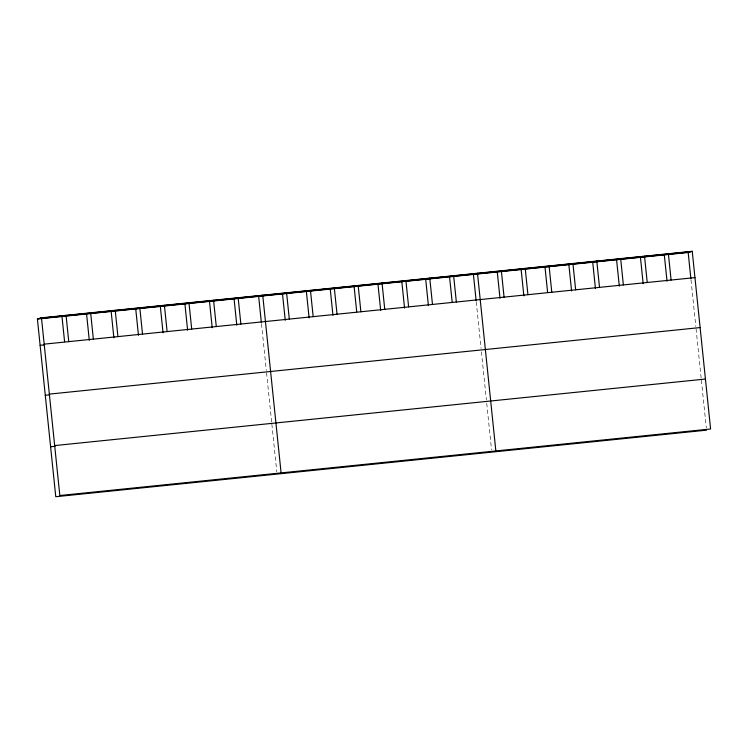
<?xml version="1.0" encoding="UTF-8"?>
<svg xmlns="http://www.w3.org/2000/svg" width="748" height="748" viewBox="0 0 748 748"><rect width="100%" height="100%" fill="white"/><g stroke="black" fill="none" stroke-linecap="round" stroke-linejoin="round"><path stroke-width="0.56" stroke-dasharray="3.74 2.81" d="M691.012 279.93L695.818 326.474M696.051 328.746L701.138 377.974M701.372 380.218L706.299 427.893M476.252 301.893L481.067 348.437M481.413 351.831L486.387 399.937M486.733 403.312L491.548 449.857M261.501 323.847L266.307 370.4M266.54 372.672L271.636 421.9M271.861 424.135L276.788 471.82"/><path stroke-width="1.12" d="M706.533 430.165L55.763 496.709L37.4 319.013L41.467 317.835L692.237 251.291L710.6 428.987L59.831 495.531L41.467 317.835M37.4 319.013L688.169 252.469L692.237 251.291M40.121 318.218L690.89 251.674M38.746 318.62L689.516 252.076M44.188 344.155L694.957 277.611M40.121 345.342L44.59 344.884M49.349 394.112L700.119 327.568M45.282 395.29L49.751 394.832M54.669 445.584L705.439 379.04M50.602 446.762L55.072 446.304M688.169 252.469L690.89 278.798M668.375 253.731L671.096 280.051M664.308 254.909L667.029 281.239M644.514 256.171L647.235 282.492M640.447 257.349L643.168 283.679M620.653 258.612L623.374 284.932M616.586 259.79L619.307 286.119M596.792 261.043L599.513 287.372M592.725 262.23L595.445 288.56M572.931 263.483L575.651 289.813M568.863 264.67L571.584 290.991M549.069 265.923L551.79 292.253M545.002 267.111L547.601 292.29M525.208 268.364L527.929 294.693M521.141 269.551L523.862 295.871M501.347 270.804L504.068 297.134M497.28 271.991L500.001 298.312M495.849 450.951L477.486 273.244L473.419 274.432L476.139 300.752M453.625 275.685L456.345 302.014M449.557 276.863L452.157 302.052M429.763 278.125L432.484 304.455M425.696 279.303L428.417 305.633M405.902 280.565L408.623 306.895M401.835 281.744L404.556 308.073M382.032 283.006L384.752 309.335M377.974 284.184L380.695 310.514M358.17 285.446L360.891 311.776M354.113 286.624L356.712 311.813M334.309 287.887L337.03 314.216M330.242 289.065L332.963 315.394M310.448 290.327L313.169 316.656M306.381 291.505L309.102 317.835M286.587 292.767L289.308 319.097M282.52 293.945L285.24 320.275M281.089 472.904L262.726 295.208L258.658 296.386L261.379 322.715M238.144 297.723L240.865 324.052M234.077 298.901L236.798 325.23M213.563 300.238L216.284 326.558M209.496 301.416L212.217 327.746M188.973 302.744L191.694 329.073M184.906 303.931L187.626 330.261M164.392 305.259L167.113 331.588M160.324 306.446L163.045 332.767M139.801 307.774L142.522 334.104M135.734 308.952L138.455 335.282M115.22 310.289L117.941 336.619M111.153 311.467L113.874 337.797M90.639 312.804L93.36 339.134M86.572 313.982L89.293 340.312M66.048 315.319L68.769 341.649M61.981 316.498L64.59 341.677"/></g></svg>
